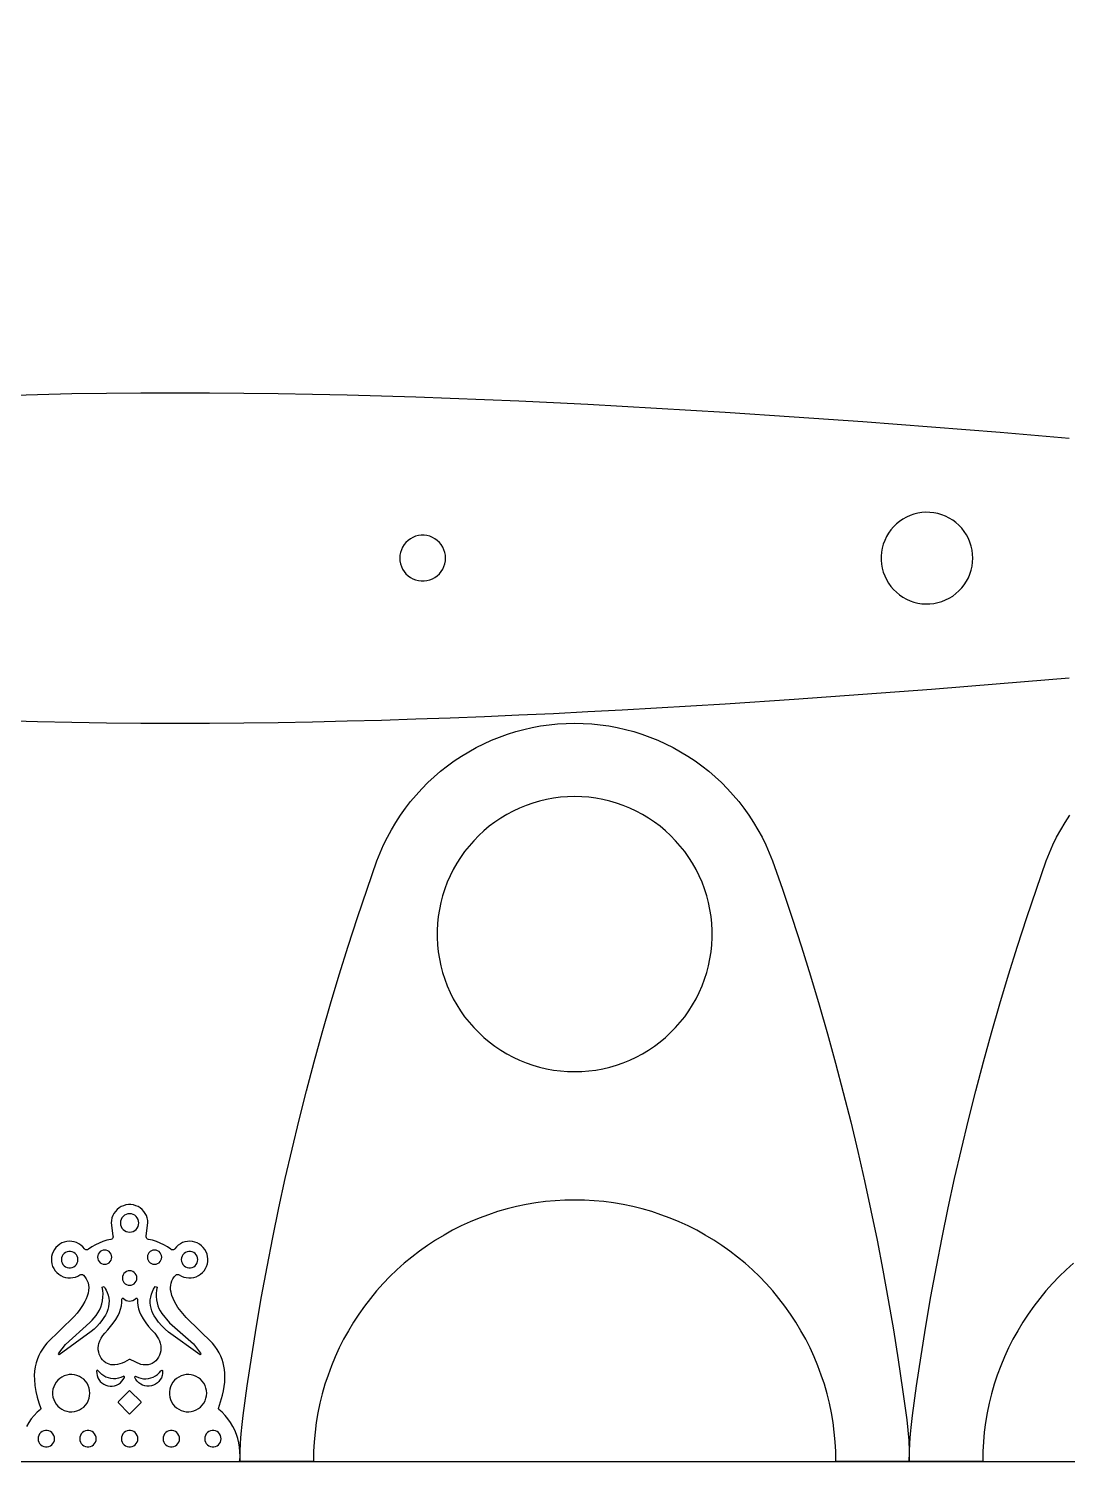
# Model space of a CAD drawing. Extents: x 0 to 1250, y 0 to 2500.
# Drawn here: x 98.1 to 211.4, y 0 to 156.2 of the extents above; entities that cross this region are included whole.
import ezdxf

# ---------------------------------------------------------------- set-up
doc = ezdxf.new("R2010")
doc.units = 0
doc.layers.get('0').update_dxf_attribs({"linetype": 'CONTINUOUS', "lineweight": 25})

msp = doc.modelspace()

# ---------------------------------------------------------------- linework, layer by layer
for points in [[(0, 0), (1250, 0), (1250, 2500), (0, 2500)], [(201.08, 98.5072), (201.06, 98.9491), (201.002, 99.3875), (200.905, 99.8191), (200.77, 100.24), (200.599, 100.648), (200.392, 101.039), (200.151, 101.41), (199.878, 101.759), (199.576, 102.082), (199.247, 102.377), (198.892, 102.641), (198.516, 102.874), (198.12, 103.072), (197.709, 103.234), (197.285, 103.36), (196.851, 103.447), (196.412, 103.496), (195.969, 103.506), (195.528, 103.477), (195.091, 103.408), (194.662, 103.302), (194.243, 103.158), (193.84, 102.977), (193.453, 102.762), (193.088, 102.513), (192.745, 102.233), (192.429, 101.924), (192.142, 101.587), (191.885, 101.227), (191.661, 100.846), (191.471, 100.446), (191.318, 100.031), (191.202, 99.6044), (191.124, 99.169), (191.085, 98.7284), (191.085, 98.286), (191.124, 97.8454), (191.202, 97.41), (191.318, 96.9832), (191.471, 96.5683), (191.661, 96.1685), (191.885, 95.7871), (192.142, 95.427), (192.429, 95.0909), (192.745, 94.7816), (193.088, 94.5015), (193.453, 94.2527), (193.84, 94.0372), (194.243, 93.8567), (194.662, 93.7126), (195.091, 93.606), (195.528, 93.5378), (195.969, 93.5084), (196.412, 93.5182), (196.851, 93.567), (197.285, 93.6545), (197.709, 93.78), (198.12, 93.9425), (198.516, 94.1407), (198.892, 94.373), (199.247, 94.6378), (199.576, 94.9328), (199.878, 95.2558), (200.151, 95.6042), (200.392, 95.9753), (200.599, 96.3663), (200.77, 96.774), (200.905, 97.1953), (201.002, 97.6269), (201.06, 98.0653)], [(143.58, 98.5072), (143.56, 98.8205), (143.501, 99.1289), (143.404, 99.4275), (143.271, 99.7116), (143.102, 99.9767), (142.902, 100.219), (142.674, 100.433), (142.42, 100.618), (142.144, 100.769), (141.852, 100.885), (141.548, 100.963), (141.237, 101.002), (140.923, 101.002), (140.611, 100.963), (140.308, 100.885), (140.016, 100.769), (139.74, 100.618), (139.486, 100.433), (139.258, 100.219), (139.058, 99.9767), (138.889, 99.7116), (138.756, 99.4275), (138.659, 99.1289), (138.6, 98.8205), (138.58, 98.5072), (138.6, 98.1939), (138.659, 97.8855), (138.756, 97.5869), (138.889, 97.3028), (139.058, 97.0377), (139.258, 96.7958), (139.486, 96.5809), (139.74, 96.3964), (140.016, 96.2451), (140.308, 96.1296), (140.611, 96.0515), (140.923, 96.0121), (141.237, 96.0121), (141.548, 96.0515), (141.852, 96.1296), (142.144, 96.2451), (142.42, 96.3964), (142.674, 96.5809), (142.902, 96.7958), (143.102, 97.0377), (143.271, 97.3028), (143.404, 97.5869), (143.501, 97.8855), (143.56, 98.1939)], [(180.311, 62.3853), (181.367, 59.2521), (182.387, 56.1073), (183.372, 52.9513), (184.322, 49.7846), (185.237, 46.6075), (186.116, 43.4205), (186.96, 40.2239), (187.769, 37.0181), (188.542, 33.8035), (189.279, 30.5805), (189.98, 27.3495), (190.645, 24.111), (191.274, 20.8652), (191.867, 17.6127), (192.424, 14.3537), (192.944, 11.0888), (193.428, 7.8183), (193.876, 4.5426), (194, 3.4108), (194.089, 2.2757), (194.142, 1.1384), (194.16, 0), (186.16, 0), (186.14, 1.0656), (186.08, 2.1298), (185.981, 3.191), (185.842, 4.2477), (185.663, 5.2985), (185.445, 6.3418), (185.189, 7.3763), (184.894, 8.4005), (184.561, 9.413), (184.19, 10.4122), (183.782, 11.3969), (183.338, 12.3657), (182.857, 13.3172), (182.342, 14.25), (181.792, 15.1629), (181.208, 16.0546), (180.591, 16.9239), (179.942, 17.7695), (179.262, 18.5902), (178.552, 19.3849), (177.812, 20.1525), (177.045, 20.892), (176.25, 21.6022), (175.429, 22.2822), (174.584, 22.931), (173.715, 23.5478), (172.823, 24.1316), (171.91, 24.6817), (170.977, 25.1973), (170.026, 25.6776), (169.057, 26.122), (168.072, 26.5299), (167.073, 26.9007), (166.06, 27.2338), (165.036, 27.5289), (164.002, 27.7854), (162.958, 28.0031), (161.908, 28.1817), (160.851, 28.3208), (159.79, 28.4203), (158.726, 28.4801), (157.66, 28.5), (156.594, 28.4801), (155.53, 28.4203), (154.469, 28.3208), (153.412, 28.1817), (152.362, 28.0031), (151.318, 27.7854), (150.284, 27.5289), (149.26, 27.2338), (148.247, 26.9007), (147.248, 26.5299), (146.263, 26.122), (145.294, 25.6776), (144.343, 25.1973), (143.41, 24.6817), (142.497, 24.1316), (141.605, 23.5478), (140.736, 22.931), (139.891, 22.2822), (139.07, 21.6022), (138.275, 20.892), (137.507, 20.1525), (136.768, 19.3849), (136.058, 18.5902), (135.378, 17.7695), (134.729, 16.9239), (134.112, 16.0546), (133.528, 15.1629), (132.978, 14.25), (132.463, 13.3172), (131.982, 12.3657), (131.538, 11.3969), (131.13, 10.4122), (130.759, 9.413), (130.426, 8.4005), (130.131, 7.3763), (129.875, 6.3418), (129.657, 5.2985), (129.478, 4.2477), (129.339, 3.191), (129.24, 2.1298), (129.18, 1.0656), (129.16, 0), (121.16, 0), (121.174, 1.0029), (121.215, 2.005), (121.284, 3.0056), (121.38, 4.0039), (121.504, 4.9993), (121.953, 8.2503), (122.439, 11.4961), (122.96, 14.7364), (123.517, 17.9707), (124.109, 21.1987), (124.737, 24.42), (125.401, 27.6342), (126.1, 30.8408), (126.834, 34.0395), (127.603, 37.2299), (128.408, 40.4117), (129.248, 43.5843), (130.123, 46.7475), (131.032, 49.9009), (131.976, 53.044), (132.955, 56.1766), (133.969, 59.2981), (135.017, 62.4083), (136.099, 65.5067), (136.441, 66.3733), (136.817, 67.2253), (137.228, 68.0614), (137.673, 68.8802), (138.15, 69.6802), (138.659, 70.4603), (139.2, 71.2192), (139.77, 71.9555), (140.37, 72.6681), (140.999, 73.3559), (141.655, 74.0176), (142.337, 74.6522), (143.044, 75.2587), (143.775, 75.836), (144.529, 76.3832), (145.304, 76.8995), (146.1, 77.384), (146.915, 77.8358), (147.747, 78.2542), (148.596, 78.6386), (149.459, 78.9884), (150.336, 79.3028), (151.225, 79.5815), (152.125, 79.824), (153.033, 80.0299), (153.95, 80.1987), (154.872, 80.3304), (155.799, 80.4246), (156.729, 80.4811), (157.66, 80.5), (158.591, 80.4811), (159.521, 80.4246), (160.448, 80.3304), (161.37, 80.1987), (162.287, 80.0299), (163.195, 79.824), (164.095, 79.5815), (164.984, 79.3028), (165.861, 78.9884), (166.724, 78.6386), (167.573, 78.2542), (168.405, 77.8358), (169.22, 77.384), (170.016, 76.8995), (170.791, 76.3832), (171.545, 75.836), (172.276, 75.2587), (172.983, 74.6522), (173.665, 74.0176), (174.321, 73.3559), (174.95, 72.6681), (175.55, 71.9555), (176.12, 71.2192), (176.661, 70.4603), (177.17, 69.6802), (177.647, 68.8802), (178.092, 68.0614), (178.503, 67.2253), (178.879, 66.3733), (179.221, 65.5067)], [(157.66, 72.5), (156.888, 72.4801), (156.118, 72.4205), (155.352, 72.3213), (154.592, 72.1828), (153.84, 72.0054), (153.098, 71.7895), (152.369, 71.5358), (151.653, 71.2448), (150.954, 70.9173), (150.272, 70.5543), (149.61, 70.1566), (148.969, 69.7254), (148.351, 69.2618), (147.758, 68.767), (147.191, 68.2423), (146.652, 67.6891), (146.142, 67.1089), (145.662, 66.5032), (145.215, 65.8737), (144.8, 65.2219), (144.42, 64.5497), (144.075, 63.8587), (143.765, 63.1509), (143.493, 62.4281), (143.258, 61.6923), (143.061, 60.9453), (142.903, 60.1892), (142.784, 59.426), (142.705, 58.6576), (142.665, 57.8862), (142.665, 57.1138), (142.705, 56.3424), (142.784, 55.574), (142.903, 54.8108), (143.061, 54.0547), (143.258, 53.3077), (143.493, 52.5719), (143.765, 51.8491), (144.075, 51.1413), (144.42, 50.4503), (144.8, 49.7781), (145.215, 49.1263), (145.662, 48.4968), (146.142, 47.8911), (146.652, 47.3109), (147.191, 46.7577), (147.758, 46.233), (148.351, 45.7382), (148.969, 45.2746), (149.61, 44.8434), (150.272, 44.4457), (150.954, 44.0827), (151.653, 43.7552), (152.369, 43.4642), (153.098, 43.2105), (153.84, 42.9946), (154.592, 42.8172), (155.352, 42.6787), (156.118, 42.5795), (156.888, 42.5199), (157.66, 42.5), (158.432, 42.5199), (159.202, 42.5795), (159.968, 42.6787), (160.728, 42.8172), (161.48, 42.9946), (162.222, 43.2105), (162.951, 43.4642), (163.667, 43.7552), (164.366, 44.0827), (165.048, 44.4457), (165.71, 44.8434), (166.351, 45.2746), (166.969, 45.7382), (167.562, 46.233), (168.129, 46.7577), (168.668, 47.3109), (169.178, 47.8911), (169.658, 48.4968), (170.105, 49.1263), (170.52, 49.7781), (170.9, 50.4503), (171.245, 51.1413), (171.555, 51.8491), (171.827, 52.5719), (172.062, 53.3077), (172.259, 54.0547), (172.417, 54.8108), (172.536, 55.574), (172.615, 56.3424), (172.655, 57.1138), (172.655, 57.8862), (172.615, 58.6576), (172.536, 59.426), (172.417, 60.1892), (172.259, 60.9453), (172.062, 61.6923), (171.827, 62.4281), (171.555, 63.1509), (171.245, 63.8587), (170.9, 64.5497), (170.52, 65.2219), (170.105, 65.8737), (169.658, 66.5032), (169.178, 67.1089), (168.668, 67.6891), (168.129, 68.2423), (167.562, 68.767), (166.969, 69.2618), (166.351, 69.7254), (165.71, 70.1566), (165.048, 70.5543), (164.366, 70.9173), (163.667, 71.2448), (162.951, 71.5358), (162.222, 71.7895), (161.48, 72.0054), (160.728, 72.1828), (159.968, 72.3213), (159.202, 72.4205), (158.432, 72.4801)], [(110.12, 26), (110.101, 26.1951), (110.044, 26.3827), (109.951, 26.5556), (109.827, 26.7071), (109.676, 26.8315), (109.503, 26.9239), (109.315, 26.9808), (109.12, 27), (108.925, 26.9808), (108.737, 26.9239), (108.564, 26.8315), (108.413, 26.7071), (108.288, 26.5556), (108.196, 26.3827), (108.139, 26.1951), (108.12, 26), (108.139, 25.8049), (108.196, 25.6173), (108.288, 25.4444), (108.413, 25.2929), (108.564, 25.1685), (108.737, 25.0761), (108.925, 25.0192), (109.12, 25), (109.315, 25.0192), (109.503, 25.0761), (109.676, 25.1685), (109.827, 25.2929), (109.951, 25.4444), (110.044, 25.6173), (110.101, 25.8049)], [(103.482, 22), (103.462, 22.1871), (103.404, 22.3661), (103.31, 22.529), (103.184, 22.6688), (103.032, 22.7794), (102.86, 22.856), (102.676, 22.8951), (102.487, 22.8951), (102.303, 22.856), (102.132, 22.7794), (101.979, 22.6688), (101.853, 22.529), (101.759, 22.3661), (101.701, 22.1871), (101.682, 22), (101.701, 21.8129), (101.759, 21.6339), (101.853, 21.471), (101.979, 21.3312), (102.132, 21.2206), (102.303, 21.144), (102.487, 21.1049), (102.676, 21.1049), (102.86, 21.144), (103.032, 21.2206), (103.184, 21.3312), (103.31, 21.471), (103.404, 21.6339), (103.462, 21.8129)], [(107.178, 22.2712), (107.159, 22.4443), (107.101, 22.6087), (107.009, 22.7562), (106.885, 22.8794), (106.738, 22.9721), (106.573, 23.0296), (106.4, 23.0491), (106.227, 23.0296), (106.063, 22.9721), (105.915, 22.8794), (105.792, 22.7562), (105.7, 22.6087), (105.642, 22.4443), (105.622, 22.2712), (105.642, 22.0981), (105.7, 21.9336), (105.792, 21.7861), (105.915, 21.6629), (106.063, 21.5703), (106.227, 21.5127), (106.4, 21.4932), (106.573, 21.5127), (106.738, 21.5703), (106.885, 21.6629), (107.009, 21.7861), (107.101, 21.9336), (107.159, 22.0981)], [(112.618, 22.2712), (112.598, 22.4443), (112.541, 22.6087), (112.448, 22.7562), (112.325, 22.8794), (112.177, 22.9721), (112.013, 23.0296), (111.84, 23.0491), (111.667, 23.0296), (111.502, 22.9721), (111.355, 22.8794), (111.231, 22.7562), (111.139, 22.6087), (111.081, 22.4443), (111.062, 22.2712), (111.081, 22.0981), (111.139, 21.9336), (111.231, 21.7861), (111.355, 21.6629), (111.502, 21.5703), (111.667, 21.5127), (111.84, 21.4932), (112.013, 21.5127), (112.177, 21.5703), (112.325, 21.6629), (112.448, 21.7861), (112.541, 21.9336), (112.598, 22.0981)], [(116.558, 22), (116.539, 22.1871), (116.481, 22.3661), (116.386, 22.529), (116.261, 22.6688), (116.108, 22.7794), (115.936, 22.856), (115.752, 22.8951), (115.564, 22.8951), (115.38, 22.856), (115.208, 22.7794), (115.056, 22.6688), (114.93, 22.529), (114.836, 22.3661), (114.778, 22.1871), (114.758, 22), (114.778, 21.8129), (114.836, 21.6339), (114.93, 21.471), (115.056, 21.3312), (115.208, 21.2206), (115.38, 21.144), (115.564, 21.1049), (115.752, 21.1049), (115.936, 21.144), (116.108, 21.2206), (116.261, 21.3312), (116.386, 21.471), (116.481, 21.6339), (116.539, 21.8129)], [(109.913, 19.9901), (109.893, 20.1665), (109.834, 20.3342), (109.74, 20.4845), (109.614, 20.6101), (109.464, 20.7046), (109.296, 20.7632), (109.12, 20.7831), (108.944, 20.7632), (108.776, 20.7046), (108.626, 20.6101), (108.5, 20.4845), (108.406, 20.3342), (108.347, 20.1665), (108.327, 19.9901), (108.347, 19.8136), (108.406, 19.646), (108.5, 19.4957), (108.626, 19.3701), (108.776, 19.2756), (108.944, 19.217), (109.12, 19.1971), (109.296, 19.217), (109.464, 19.2756), (109.614, 19.3701), (109.74, 19.4957), (109.834, 19.646), (109.893, 19.8136)], [(106.336, 19.0545), (106.452, 18.8679), (106.556, 18.6743), (106.683, 18.3975), (106.78, 18.1087), (106.846, 17.8111), (106.879, 17.5083), (106.866, 17.1855), (106.82, 16.8658), (106.741, 16.5525), (106.631, 16.249), (106.489, 15.9586), (106.319, 15.6843), (106.082, 15.3454), (105.826, 15.022), (105.549, 14.7154), (105.253, 14.4269), (104.94, 14.1575), (101.439, 11.6157), (101.356, 11.7039), (101.383, 11.8113), (102.112, 12.7535), (104.786, 15.1425), (105.033, 15.38), (105.262, 15.6351), (105.472, 15.9064), (105.661, 16.1925), (105.84, 16.5034), (105.986, 16.8306), (106.099, 17.171), (106.177, 17.521), (106.215, 17.8901), (106.216, 18.261), (106.18, 18.6303), (106.107, 18.994)], [(111.372, 17.605), (111.417, 17.914), (111.493, 18.2168), (111.601, 18.5099), (111.738, 18.7902), (111.904, 19.0545), (112.133, 18.994), (112.063, 18.6555), (112.026, 18.3118), (112.021, 17.9661), (112.05, 17.6216), (112.112, 17.2814), (112.201, 16.977), (112.317, 16.6815), (112.457, 16.3971), (112.622, 16.1259), (113.484, 15.1134), (116.073, 12.8132), (116.857, 11.8113), (116.884, 11.7039), (116.801, 11.6157), (113.376, 14.0946), (112.984, 14.43), (112.618, 14.7943), (112.281, 15.1855), (111.975, 15.6012), (111.809, 15.8556), (111.667, 16.1242), (111.551, 16.4046), (111.46, 16.6945), (111.397, 16.9915), (111.361, 17.293)], [(109.84, 17.7997), (109.899, 17.7949), (109.945, 17.7573), (109.962, 17.7001), (109.969, 17.3409), (110.012, 16.9841), (110.088, 16.6331), (110.199, 16.2912), (110.342, 15.9617), (110.599, 15.5282), (110.88, 15.1101), (111.184, 14.7088), (111.511, 14.3254), (111.859, 13.9612), (112.006, 13.7764), (112.138, 13.5807), (112.254, 13.3752), (112.377, 13.13), (112.467, 12.8707), (112.521, 12.6019), (112.54, 12.3283), (112.522, 12.0546), (112.466, 11.8114), (112.38, 11.577), (112.266, 11.3546), (112.127, 11.1478), (111.974, 10.9665), (111.796, 10.8108), (111.596, 10.6843), (111.379, 10.59), (111.126, 10.5327), (110.867, 10.5115), (110.609, 10.527), (110.355, 10.5789), (109.171, 11.0953), (109.12, 11.1095), (109.069, 11.0953), (108.819, 10.9473), (108.56, 10.8179), (108.292, 10.7078), (108.042, 10.618), (107.784, 10.5556), (107.52, 10.5213), (107.255, 10.5155), (107.061, 10.5381), (106.873, 10.5863), (106.692, 10.6593), (106.522, 10.7557), (106.337, 10.9057), (106.17, 11.0771), (106.026, 11.2676), (105.906, 11.4741), (105.812, 11.6937), (105.744, 11.9191), (105.705, 12.1514), (105.697, 12.3867), (105.719, 12.6212), (105.771, 12.8509), (105.883, 13.157), (106.026, 13.4498), (106.199, 13.7263), (106.399, 13.9836), (106.732, 14.3346), (107.047, 14.7027), (107.341, 15.087), (107.615, 15.4863), (107.867, 15.8995), (108.021, 16.2393), (108.141, 16.593), (108.224, 16.9567), (108.27, 17.327), (108.278, 17.7001), (108.295, 17.7573), (108.341, 17.7949), (108.4, 17.7997), (108.452, 17.77), (108.592, 17.6461), (108.755, 17.5536), (108.934, 17.4965), (109.12, 17.4772), (109.306, 17.4965), (109.485, 17.5536), (109.648, 17.6461), (109.788, 17.7699)], [(104.781, 7.435), (104.761, 7.7179), (104.702, 7.9952), (104.605, 8.2617), (104.472, 8.5121), (104.305, 8.7415), (104.108, 8.9455), (103.885, 9.1201), (103.639, 9.2619), (103.376, 9.3681), (103.101, 9.4367), (102.819, 9.4664), (102.535, 9.4565), (102.256, 9.4072), (101.986, 9.3196), (101.731, 9.1953), (101.496, 9.0367), (101.286, 8.847), (101.103, 8.6297), (100.953, 8.3892), (100.838, 8.1302), (100.76, 7.8576), (100.72, 7.5767), (100.72, 7.2932), (100.76, 7.0123), (100.838, 6.7397), (100.953, 6.4807), (101.103, 6.2402), (101.286, 6.0229), (101.496, 5.8332), (101.731, 5.6746), (101.986, 5.5503), (102.256, 5.4627), (102.535, 5.4134), (102.819, 5.4035), (103.101, 5.4332), (103.376, 5.5018), (103.639, 5.608), (103.885, 5.7498), (104.108, 5.9244), (104.305, 6.1284), (104.472, 6.3578), (104.605, 6.6082), (104.702, 6.8747), (104.761, 7.1521)], [(108.546, 9.1389), (108.552, 9.2), (108.521, 9.2532), (108.465, 9.2784), (108.405, 9.2662), (108.156, 9.1474), (107.893, 9.063), (107.621, 9.0145), (107.345, 9.0028), (107.07, 9.0282), (106.8, 9.0901), (106.542, 9.1875), (106.299, 9.3186), (106.075, 9.481), (105.876, 9.6719), (105.703, 9.8878), (105.655, 9.925), (105.593, 9.9268), (105.543, 9.8923), (105.521, 9.8347), (105.531, 9.5923), (105.577, 9.3542), (105.659, 9.1259), (105.775, 8.913), (105.922, 8.7203), (106.097, 8.5524), (106.296, 8.4134), (106.514, 8.3064), (106.745, 8.234), (106.985, 8.198), (107.228, 8.199), (107.467, 8.2373), (107.698, 8.3117), (107.915, 8.4206), (108.112, 8.5615), (108.286, 8.7309), (108.431, 8.9249)], [(112.585, 9.925), (112.647, 9.9268), (112.698, 9.8923), (112.719, 9.8347), (112.709, 9.5923), (112.663, 9.3542), (112.581, 9.1259), (112.465, 8.913), (112.318, 8.7203), (112.143, 8.5524), (111.944, 8.4134), (111.726, 8.3064), (111.495, 8.234), (111.255, 8.198), (111.012, 8.199), (110.773, 8.2373), (110.542, 8.3117), (110.325, 8.4206), (110.128, 8.5615), (109.954, 8.7309), (109.809, 8.9249), (109.695, 9.1389), (109.688, 9.2), (109.719, 9.2532), (109.775, 9.2784), (109.835, 9.2662), (110.084, 9.1474), (110.347, 9.063), (110.619, 9.0145), (110.895, 9.0028), (111.17, 9.0282), (111.44, 9.0901), (111.698, 9.1875), (111.941, 9.3186), (112.165, 9.481), (112.364, 9.6719), (112.537, 9.8878)], [(117.525, 7.435), (117.505, 7.7179), (117.446, 7.9952), (117.349, 8.2617), (117.216, 8.5121), (117.049, 8.7415), (116.852, 8.9455), (116.629, 9.1201), (116.383, 9.2619), (116.12, 9.3681), (115.845, 9.4367), (115.563, 9.4664), (115.28, 9.4565), (115.001, 9.4072), (114.731, 9.3196), (114.476, 9.1953), (114.241, 9.0367), (114.03, 8.847), (113.848, 8.6297), (113.697, 8.3892), (113.582, 8.1302), (113.504, 7.8576), (113.465, 7.5767), (113.465, 7.2932), (113.504, 7.0123), (113.582, 6.7397), (113.697, 6.4807), (113.848, 6.2402), (114.03, 6.0229), (114.241, 5.8332), (114.476, 5.6746), (114.731, 5.5503), (115.001, 5.4627), (115.28, 5.4134), (115.563, 5.4035), (115.845, 5.4332), (116.12, 5.5018), (116.383, 5.608), (116.629, 5.7498), (116.852, 5.9244), (117.049, 6.1284), (117.216, 6.3578), (117.349, 6.6082), (117.446, 6.8747), (117.505, 7.1521)], [(110.348, 6.5096), (109.191, 7.667), (109.146, 7.6929), (109.094, 7.6929), (109.049, 7.667), (107.892, 6.5096), (107.866, 6.4648), (107.866, 6.413), (107.892, 6.3682), (109.049, 5.2109), (109.094, 5.185), (109.146, 5.185), (109.191, 5.2109), (110.348, 6.3682), (110.374, 6.413), (110.374, 6.4648)], [(100.934, 2.4616), (100.914, 2.6487), (100.856, 2.8277), (100.762, 2.9906), (100.636, 3.1304), (100.484, 3.241), (100.312, 3.3176), (100.128, 3.3567), (99.9399, 3.3567), (99.7559, 3.3176), (99.584, 3.241), (99.4318, 3.1304), (99.3059, 2.9906), (99.2118, 2.8277), (99.1536, 2.6487), (99.134, 2.4616), (99.1536, 2.2745), (99.2118, 2.0955), (99.3059, 1.9326), (99.4318, 1.7928), (99.584, 1.6822), (99.7559, 1.6057), (99.9399, 1.5665), (100.128, 1.5665), (100.312, 1.6057), (100.484, 1.6822), (100.636, 1.7928), (100.762, 1.9326), (100.856, 2.0955), (100.914, 2.2745)], [(105.477, 2.4616), (105.457, 2.6487), (105.399, 2.8277), (105.305, 2.9906), (105.179, 3.1304), (105.027, 3.241), (104.855, 3.3176), (104.671, 3.3567), (104.483, 3.3567), (104.299, 3.3176), (104.127, 3.241), (103.975, 3.1304), (103.849, 2.9906), (103.755, 2.8277), (103.697, 2.6487), (103.677, 2.4616), (103.697, 2.2745), (103.755, 2.0955), (103.849, 1.9326), (103.975, 1.7928), (104.127, 1.6822), (104.299, 1.6057), (104.483, 1.5665), (104.671, 1.5665), (104.855, 1.6057), (105.027, 1.6822), (105.179, 1.7928), (105.305, 1.9326), (105.399, 2.0955), (105.457, 2.2745)], [(110.02, 2.4616), (110, 2.6487), (109.942, 2.8277), (109.848, 2.9906), (109.722, 3.1304), (109.57, 3.241), (109.398, 3.3176), (109.214, 3.3567), (109.026, 3.3567), (108.842, 3.3176), (108.67, 3.241), (108.518, 3.1304), (108.392, 2.9906), (108.298, 2.8277), (108.24, 2.6487), (108.22, 2.4616), (108.24, 2.2745), (108.298, 2.0955), (108.392, 1.9326), (108.518, 1.7928), (108.67, 1.6822), (108.842, 1.6057), (109.026, 1.5665), (109.214, 1.5665), (109.398, 1.6057), (109.57, 1.6822), (109.722, 1.7928), (109.848, 1.9326), (109.942, 2.0955), (110, 2.2745)], [(114.563, 2.4616), (114.543, 2.6487), (114.485, 2.8277), (114.391, 2.9906), (114.265, 3.1304), (114.113, 3.241), (113.941, 3.3176), (113.757, 3.3567), (113.569, 3.3567), (113.385, 3.3176), (113.213, 3.241), (113.061, 3.1304), (112.935, 2.9906), (112.841, 2.8277), (112.783, 2.6487), (112.763, 2.4616), (112.783, 2.2745), (112.841, 2.0955), (112.935, 1.9326), (113.061, 1.7928), (113.213, 1.6822), (113.385, 1.6057), (113.569, 1.5665), (113.757, 1.5665), (113.941, 1.6057), (114.113, 1.6822), (114.265, 1.7928), (114.391, 1.9326), (114.485, 2.0955), (114.543, 2.2745)], [(119.106, 2.4616), (119.086, 2.6487), (119.028, 2.8277), (118.934, 2.9906), (118.808, 3.1304), (118.656, 3.241), (118.484, 3.3176), (118.3, 3.3567), (118.112, 3.3567), (117.928, 3.3176), (117.756, 3.241), (117.604, 3.1304), (117.478, 2.9906), (117.384, 2.8277), (117.326, 2.6487), (117.306, 2.4616), (117.326, 2.2745), (117.384, 2.0955), (117.478, 1.9326), (117.604, 1.7928), (117.756, 1.6822), (117.928, 1.6057), (118.112, 1.5665), (118.3, 1.5665), (118.484, 1.6057), (118.656, 1.6822), (118.808, 1.7928), (118.934, 1.9326), (119.028, 2.0955), (119.086, 2.2745)]]:
    msp.add_lwpolyline(points, close=True)
for points in [[(211.584, 111.564), (204.081, 112.195), (196.584, 112.795), (189.086, 113.362), (181.584, 113.894), (174.08, 114.389), (170.332, 114.62), (166.584, 114.841), (162.835, 115.051), (159.085, 115.25), (155.335, 115.436), (151.584, 115.61), (147.832, 115.77), (144.08, 115.918), (140.332, 116.051), (136.582, 116.169), (132.833, 116.271), (129.083, 116.357), (125.333, 116.425), (121.582, 116.474), (117.832, 116.504), (114.081, 116.514), (110.33, 116.503), (106.58, 116.47), (102.83, 116.412), (99.08, 116.33), (95.3283, 116.222)], [(95.3283, 80.7924), (99.08, 80.684), (102.83, 80.602), (106.58, 80.5448), (110.33, 80.5112), (114.081, 80.5), (117.832, 80.51), (121.582, 80.5402), (125.333, 80.5898), (129.083, 80.6578), (132.833, 80.7435), (136.582, 80.8457), (140.332, 80.9638), (144.08, 81.0967), (147.832, 81.2439), (151.584, 81.4046), (155.335, 81.5784), (159.085, 81.7647), (162.835, 81.9631), (166.584, 82.173), (170.332, 82.3941), (174.08, 82.6258), (181.584, 83.1199), (189.086, 83.652), (196.584, 84.2193), (204.081, 84.8192), (211.584, 85.4501)], [(212.07, 21.6022), (211.275, 20.892), (210.507, 20.1525), (209.768, 19.3849), (209.058, 18.5902), (208.378, 17.7695), (207.729, 16.9239), (207.112, 16.0546), (206.528, 15.1629), (205.978, 14.25), (205.463, 13.3172), (204.982, 12.3657), (204.538, 11.3969), (204.13, 10.4122), (203.759, 9.413), (203.426, 8.4005), (203.131, 7.3763), (202.875, 6.3418), (202.657, 5.2985), (202.478, 4.2477), (202.339, 3.191), (202.24, 2.1298), (202.18, 1.0656), (202.16, 0), (194.16, 0), (194.174, 1.0029), (194.215, 2.005), (194.284, 3.0056), (194.38, 4.0039), (194.504, 4.9993), (194.953, 8.2503), (195.439, 11.4961), (195.96, 14.7364), (196.517, 17.9707), (197.109, 21.1987), (197.737, 24.42), (198.401, 27.6342), (199.1, 30.8408), (199.834, 34.0395), (200.603, 37.2299), (201.408, 40.4117), (202.248, 43.5843), (203.123, 46.7475), (204.032, 49.9009), (204.976, 53.044), (205.955, 56.1766), (206.969, 59.2981), (208.017, 62.4083), (209.099, 65.5067), (209.441, 66.3733), (209.817, 67.2253), (210.228, 68.0614), (210.673, 68.8802), (211.15, 69.6802), (211.659, 70.4603)], [(97.2098, 0), (121.03, 0), (121.13, 0.09), (121.16, 0.5717), (121.154, 1.0544), (121.112, 1.5352), (121.033, 2.0115), (120.919, 2.4805), (120.77, 2.9396), (120.587, 3.3863), (120.371, 3.8178), (120.123, 4.2319), (119.844, 4.6261), (119.537, 4.9983), (119.202, 5.3463), (118.843, 5.6681), (118.81, 5.7189), (118.812, 5.7793), (119.252, 7.2132), (119.361, 7.6881), (119.441, 8.1685), (119.491, 8.6529), (119.513, 9.1395), (119.505, 9.6265), (119.471, 10.0046), (119.409, 10.3792), (119.321, 10.7484), (119.207, 11.1104), (119.067, 11.4632), (118.879, 11.842), (118.664, 12.2064), (118.424, 12.5545), (118.159, 12.8846), (115.276, 15.6744), (114.381, 16.7957), (114.184, 17.1015), (114.01, 17.4209), (113.86, 17.7523), (113.735, 18.0937), (113.635, 18.4434), (113.595, 18.6926), (113.584, 18.9447), (113.602, 19.1963), (113.649, 19.4443), (113.732, 19.6841), (113.846, 19.9106), (113.99, 20.1195), (114.161, 20.3072), (114.245, 20.3656), (114.344, 20.3924), (114.446, 20.3843), (114.54, 20.3423), (114.777, 20.2046), (115.032, 20.1007), (115.298, 20.0328), (115.571, 20.0019), (115.846, 20.0088), (116.117, 20.0533), (116.379, 20.1345), (116.628, 20.2509), (116.859, 20.4004), (117.067, 20.58), (117.248, 20.7865), (117.4, 21.0158), (117.518, 21.2638), (117.601, 21.5256), (117.648, 21.7964), (117.657, 22.0711), (117.629, 22.3444), (117.563, 22.6112), (117.461, 22.8664), (117.325, 23.1054), (117.158, 23.3234), (116.962, 23.5164), (116.742, 23.6809), (116.502, 23.8136), (116.245, 23.912), (115.977, 23.9744), (115.704, 23.9995), (115.429, 23.9868), (115.159, 23.9367), (114.898, 23.8499), (114.652, 23.7283), (114.424, 23.574), (114.22, 23.39), (114.043, 23.1798), (113.975, 23.1119), (113.888, 23.0695), (113.792, 23.0569), (113.697, 23.0755), (113.613, 23.1232), (113.245, 23.3823), (112.858, 23.6119), (112.454, 23.8106), (112.036, 23.9771), (111.606, 24.1105), (111.167, 24.21), (111.077, 24.2458), (111.004, 24.3081), (110.954, 24.3905), (110.933, 24.4845), (110.942, 24.5803), (111.12, 26), (111.101, 26.2723), (111.046, 26.5396), (110.954, 26.7968), (110.829, 27.0392), (110.671, 27.2622), (110.485, 27.4617), (110.273, 27.6339), (110.04, 27.7758), (109.79, 27.8845), (109.527, 27.9582), (109.257, 27.9953), (108.983, 27.9953), (108.713, 27.9582), (108.45, 27.8845), (108.2, 27.7758), (107.967, 27.6339), (107.755, 27.4617), (107.569, 27.2622), (107.411, 27.0392), (107.286, 26.7968), (107.194, 26.5396), (107.139, 26.2723), (107.12, 26), (107.298, 24.5803), (107.307, 24.4845), (107.286, 24.3905), (107.236, 24.3081), (107.163, 24.2458), (107.073, 24.2099), (106.636, 24.1068), (106.207, 23.9713), (105.789, 23.8042), (105.385, 23.6063), (104.997, 23.3789), (104.627, 23.1232), (104.543, 23.0755), (104.448, 23.0569), (104.352, 23.0695), (104.265, 23.1119), (104.197, 23.1798), (104.02, 23.39), (103.816, 23.574), (103.588, 23.7283), (103.342, 23.8499), (103.081, 23.9367), (102.811, 23.9868), (102.536, 23.9995), (102.263, 23.9744), (101.995, 23.912), (101.738, 23.8136), (101.498, 23.6809), (101.278, 23.5164), (101.082, 23.3234), (100.915, 23.1054), (100.779, 22.8664), (100.677, 22.6112), (100.611, 22.3444), (100.583, 22.0711), (100.592, 21.7964), (100.639, 21.5256), (100.722, 21.2638), (100.84, 21.0158), (100.992, 20.7865), (101.173, 20.58), (101.381, 20.4004), (101.612, 20.2509), (101.861, 20.1345), (102.123, 20.0533), (102.394, 20.0088), (102.669, 20.0019), (102.942, 20.0328), (103.208, 20.1007), (103.463, 20.2046), (103.701, 20.3423), (103.794, 20.3843), (103.896, 20.3924), (103.995, 20.3656), (104.079, 20.3072), (104.248, 20.1234), (104.39, 19.9187), (104.504, 19.6969), (104.587, 19.4619), (104.638, 19.2178), (104.656, 18.9692), (104.634, 18.646), (104.58, 18.3265), (104.495, 18.014), (104.378, 17.7117), (104.232, 17.4225), (103.983, 16.9884), (103.705, 16.5713), (103.402, 16.1729), (103.073, 15.7949), (100.076, 12.8794), (99.8281, 12.5716), (99.6014, 12.2475), (99.3976, 11.9086), (99.2177, 11.5564), (99.0624, 11.1927), (98.9211, 10.7503), (98.8168, 10.2977), (98.75, 9.8381), (98.7214, 9.3745), (98.731, 8.9101), (98.7943, 8.2694), (98.8959, 7.6337), (99.0357, 7.0052), (99.2131, 6.3863), (99.4274, 5.7793), (99.4301, 5.7189), (99.3974, 5.6681), (99.0376, 5.3463), (98.7031, 4.9983), (98.3957, 4.6261), (98.1172, 4.2319), (97.8691, 3.8178)]]:
    msp.add_lwpolyline(points)

doc.saveas('drawing.dxf')
